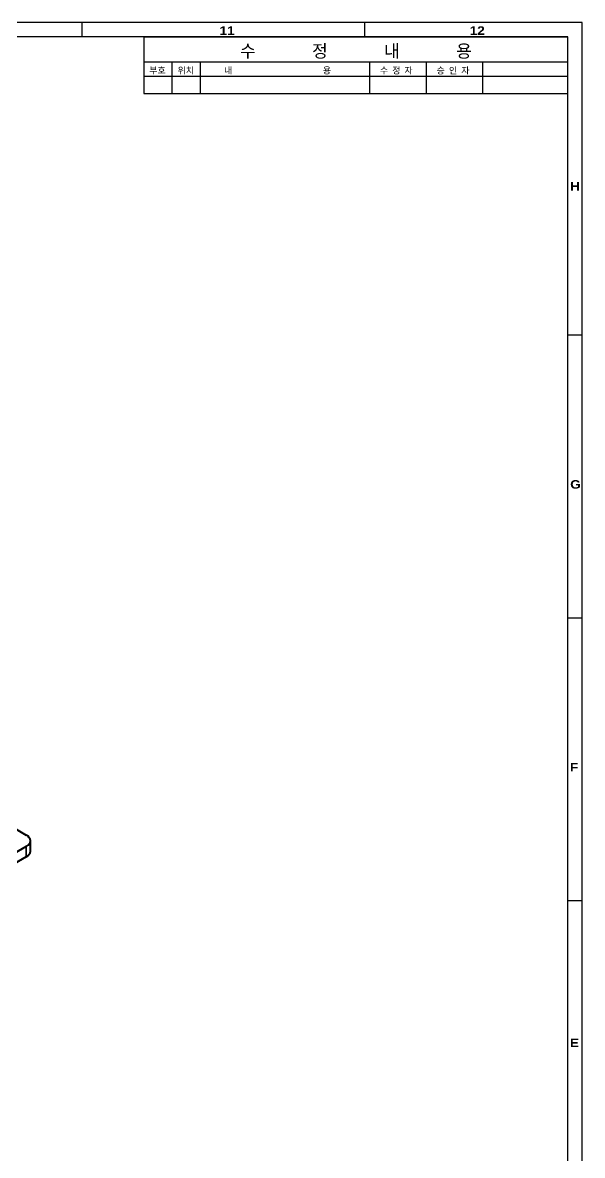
# Model space of a CAD drawing. Header units: millimetres. Extents: x 12 to 1415, y 12 to 997.
# Drawn here: x 1177.2 to 1414.8, y 516.5 to 997.1 of the extents above; entities that cross this region are included whole.
import ezdxf
from ezdxf.enums import TextEntityAlignment as Align

# ---------------------------------------------------------------- set-up
doc = ezdxf.new("R2010")
doc.units = ezdxf.units.MM
doc.header["$LTSCALE"] = 1.2
doc.layers.get('0').update_dxf_attribs({"lineweight": 25})
for name, color, linetype, lineweight in [('Default', 7, 'Continuous', 25), ('가시적인 것(ISO)', 7, 'Continuous', 40), ('가시적인 좁은 것(ISO)', 7, 'Continuous', 35), ('제목(ISO)', 7, 'Continuous', 50)]:
    doc.layers.add(name, color=color, linetype=linetype, lineweight=lineweight)
doc.styles.add('ISO Proportional', font='arial.ttf')
doc.styles.get("Standard").update_dxf_attribs({"font": 'txt.shx'})
doc.styles.add('텍스트 스타일450', font='')
doc.styles.add('텍스트 스타일469', font='')
doc.styles.add('텍스트 스타일477', font='')
doc.styles.add('텍스트 스타일487', font='')
doc.styles.add('텍스트 스타일489', font='')
doc.styles.add('텍스트 스타일490', font='')
doc.styles.add('텍스트 스타일495', font='')
doc.styles.get('텍스트 스타일450').set_extended_font_data('DotumChe')
doc.styles.get('텍스트 스타일469').set_extended_font_data('DotumChe')
doc.styles.get('텍스트 스타일477').set_extended_font_data('DotumChe')
doc.styles.get('텍스트 스타일487').set_extended_font_data('DotumChe')
doc.styles.get('텍스트 스타일489').set_extended_font_data('DotumChe')
doc.styles.get('텍스트 스타일490').set_extended_font_data('DotumChe')
doc.styles.get('텍스트 스타일495').set_extended_font_data('DotumChe')

# ---------------------------------------------------------------- blocks, each defined once
blk = doc.blocks.new('경계 A0_테크윈승압기_도면경계')
at = {"layer": 'Default', "color": 7, "linetype": 'Continuous'}
for p, q in [((1178.95, 830.9), (9.95, 830.9)), ((1001.95, 830.9), (1001.95, 825.9)), ((1101.95, 830.9), (1101.95, 825.9)), ((1178.95, 9.9), (1178.95, 830.9)), ((1173.95, 825.9), (34.95, 825.9)), ((1173.95, 14.9), (1173.95, 825.9)), ((1179.04, 720.4), (1174.04, 720.4)), ((1178.95, 620.4), (1173.95, 620.4)), ((1178.86, 520.4), (1173.86, 520.4))]:
    blk.add_line(p, q, dxfattribs=at)
at = {"layer": 'Default', "color": 7, "char_height": 3, "attachment_point": 1, "line_spacing_factor": 0.498}
for s, insert in [('\\f돋움체|b0|i0;\\H3.0000;{\\fArial Black|b0|i0;\\H3.0000;\\fArial Black|b0|i0;\\H3.0000;\\fArial Black|b0|i0;\\H3.0000;11}', (1050.65, 829.59)), ('\\f돋움체|b0|i0;\\H3.0000;{\\fArial Black|b0|i0;\\H3.0000;\\fArial Black|b0|i0;\\H3.0000;\\fArial Black|b0|i0;\\H3.0000;12}', (1139.17, 829.59)), ('\\f돋움체|b0|i0;\\H3.0000;{\\fArial Black|b0|i0;\\H3.0000;\\fArial Black|b0|i0;\\H3.0000;\\fArial Black|b0|i0;\\H3.0000;H}', (1174.74, 774.52)), ('\\f돋움체|b0|i0;\\H3.0000;{\\fArial Black|b0|i0;\\H3.0000;\\fArial Black|b0|i0;\\H3.0000;\\fArial Black|b0|i0;\\H3.0000;G}', (1174.74, 669.15)), ('\\f돋움체|b0|i0;\\H3.0000;{\\fArial Black|b0|i0;\\H3.0000;\\fArial Black|b0|i0;\\H3.0000;\\fArial Black|b0|i0;\\H3.0000;F}', (1174.65, 569.2)), ('\\f돋움체|b0|i0;\\H3.0000;{\\fArial Black|b0|i0;\\H3.0000;\\fArial Black|b0|i0;\\H3.0000;\\fArial Black|b0|i0;\\H3.0000;E}', (1174.65, 471.7))]:
    blk.add_mtext(s, dxfattribs=dict(at, insert=insert))
blk = doc.blocks.new('제목 블록 A0_테크윈_표제')
for p in [(254.95, 825.9), (404.95, 805.9)]:
    blk.add_line(p, (404.95, 825.9))
at = {"layer": 'Default', "color": 7, "linetype": 'Continuous'}
for p, q in [((254.95, 825.9), (254.95, 805.9)), ((404.95, 816.9), (254.95, 816.9)), ((264.95, 805.9), (264.95, 816.9)), ((274.95, 805.9), (274.95, 816.9)), ((334.95, 805.9), (334.95, 816.9)), ((354.95, 805.9), (354.95, 816.9)), ((374.95, 805.9), (374.95, 816.9)), ((404.95, 811.9), (254.95, 811.9)), ((254.95, 805.9), (404.95, 805.9))]:
    blk.add_line(p, q, dxfattribs=at)
at = {"layer": 'Default', "color": 7}
for s, insert, char_height, attachment_point, line_spacing_factor in [('\\f돋움체|b0|i0;\\W0.98;\\H4.5000;{\\f돋움체|b0|i0;\\W0.98;\\H4.5000;\\f돋움체|b0|i0;\\W0.98;\\H4.5000;\\f돋움체|b0|i0;\\W0.98;\\H4.5000;수       정       내       용}', (329.98, 820.62), 4.5, 5, 0.747), ('\\f돋움체|b0|i0;\\W0.98;\\H2.3000;{\\f돋움체|b0|i0;\\W0.98;\\H2.3000;\\f돋움체|b0|i0;\\W0.98;\\H2.3000;\\f돋움체|b0|i0;\\W0.98;\\H2.3000;부호}', (256.86, 815.17), 2.3, 1, 0.3818), ('\\f돋움체|b0|i0;\\W0.98;\\H2.3000;{\\f돋움체|b0|i0;\\W0.98;\\H2.3000;\\f돋움체|b0|i0;\\W0.98;\\H2.3000;\\f돋움체|b0|i0;\\W0.98;\\H2.3000;위치}', (266.86, 815.13), 2.3, 1, 0.3818), ('\\f돋움체|b0|i0;\\W0.98;\\H2.3000;{\\f돋움체|b0|i0;\\W0.98;\\H2.3000;\\f돋움체|b0|i0;\\W0.98;\\H2.3000;\\f돋움체|b0|i0;\\W0.98;\\H2.3000;내                      용}', (283.32, 815.15), 2.3, 1, 0.3818), ('\\f돋움체|b0|i0;\\W0.98;\\H2.3000;{\\f돋움체|b0|i0;\\W0.98;\\H2.3000;\\f돋움체|b0|i0;\\W0.98;\\H2.3000;\\f돋움체|b0|i0;\\W0.98;\\H2.3000;수 정 자}', (338.46, 815.14), 2.3, 1, 0.3818), ('\\f돋움체|b0|i0;\\W0.98;\\H2.3000;{\\f돋움체|b0|i0;\\W0.98;\\H2.3000;\\f돋움체|b0|i0;\\W0.98;\\H2.3000;\\f돋움체|b0|i0;\\W0.98;\\H2.3000;승 인 자}', (358.54, 815.13), 2.3, 1, 0.3818)]:
    blk.add_mtext(s, dxfattribs=dict(at, insert=insert, char_height=char_height, attachment_point=attachment_point, line_spacing_factor=line_spacing_factor))
at = {"layer": '제목(ISO)', "color": 7, "style": '텍스트 스타일469'}
blk.add_attdef('부품_번호_001', (-678.26, 822.44), '', height=2.9, rotation=180, dxfattribs=at)
at = {"layer": '제목(ISO)', "color": 7}
for tag, height, style, p in [('30._수정내용_부호', 2, '텍스트 스타일477', (259.95, 808.9)), ('31._수정내용_위치', 2, '텍스트 스타일477', (269.95, 808.9)), ('32._수정내용_내용', 2, '텍스트 스타일477', (304.95, 808.9)), ('33._수정내용_수정자', 2, '텍스트 스타일477', (344.95, 808.9)), ('34._수정내용_승인자', 2, '텍스트 스타일477', (364.95, 808.9)), ('35._수정내용_비고', 2, '텍스트 스타일477', (389.95, 808.9)), ('제목', 3.99, '텍스트 스타일490', (364.95, 42.4))]:
    blk.add_attdef(tag, text='', height=height, dxfattribs=dict(at, style=style)).set_placement(p, align=Align.MIDDLE_CENTER)
for tag, p, height, style in [('09._대체가능재질_001', (214.8, 70.45), 2.9, '텍스트 스타일469'), ('22._년월일_001', (298.99, 61.05), 2.9, '텍스트 스타일469'), ('12._관리소_001', (363.3, 58.41), 4.98, '텍스트 스타일489'), ('10._원도_001', (174.08, 54.9), 2, 'ISO Proportional'), ('23._소수_001', (214.8, 49.95), 2.9, '텍스트 스타일469'), ('21._승인부서_001', (299.12, 52.65), 2.5, '텍스트 스타일495'), ('15._검도_001', (273.85, 45.4), 2, '텍스트 스타일477'), ('18._승인_001', (303.85, 45.4), 2, '텍스트 스타일477'), ('16._제도_001', (273.85, 40.4), 2, '텍스트 스타일477'), ('19._검도1_001', (303.85, 40.4), 2, '텍스트 스타일477'), ('17._설계_001', (273.85, 35.4), 2, '텍스트 스타일477'), ('20._검도2_001', (303.85, 35.4), 2, '텍스트 스타일477'), ('24._관련도면_001', (156.49, 29.26), 2.29, '텍스트 스타일487'), ('02._적용품목_001', (191.49, 29.26), 2.29, '텍스트 스타일487'), ('05._열처리_001', (214.8, 28.45), 2.9, '텍스트 스타일469'), ('14._작성부서_001', (299.38, 26.45), 2.9, '텍스트 스타일469'), ('부품_번호_001', (370.91, 27.45), 2.9, '텍스트 스타일469'), ('07._장중_001', (354.19, 17.95), 2.3, '텍스트 스타일450'), ('08._번째_001', (384.19, 17.96), 2.29, '텍스트 스타일487'), ('부품_번호_001', (153.72, 15.75), 2.3, '텍스트 스타일450'), ('25._재고번호_001', (186.43, 15.76), 2.29, '텍스트 스타일487'), ('13._척도_001', (275.29, 16.4), 2, '텍스트 스타일477'), ('질량\\P1;_001', (312.75, 16.46), 2, '텍스트 스타일477')]:
    blk.add_attdef(tag, p, '', height=height, dxfattribs=dict(at, style=style))
at = {"layer": '제목(ISO)', "color": 7, "style": '텍스트 스타일469'}
for tag, p in [('재질', (219.95, 39.9)), ('06._보호피막처리', (214.95, 17.9))]:
    blk.add_attdef(tag, text='', height=2.9, dxfattribs=at).set_placement(p, align=Align.MIDDLE_LEFT)

msp = doc.modelspace()

# ---------------------------------------------------------------- linework, layer by layer
at = {"layer": '가시적인 것(ISO)'}
for p, q in [((1174.45, 654.86), (1178.69, 652.42)), ((1180.45, 645.56), (1180.45, 649.98)), ((1178.69, 647.53), (1170.21, 642.65)), ((1178.69, 643.12), (1170.21, 638.23))]:
    msp.add_line(p, q, dxfattribs=at)
for centre, end_param in [((1174.45, 649.98), 7.068583), ((1174.45, 645.56), 6.283185)]:
    msp.add_ellipse(centre, major_axis=(6, 0), ratio=0.575862, start_param=5.497787, end_param=end_param, dxfattribs=at)
at = {"layer": '가시적인 좁은 것(ISO)'}
msp.add_line((1178.69, 647.53), (1178.69, 643.12), dxfattribs=at)

# ---------------------------------------------------------------- block references
at = {"xscale": 1.2, "yscale": 1.2, "zscale": 1.2}
for name, p in [('경계 A0_테크윈승압기_도면경계', (0, 0)), ('제목 블록 A0_테크윈_표제', (922.71, 0))]:
    msp.add_blockref(name, p, dxfattribs=at)

doc.saveas('drawing.dxf')
